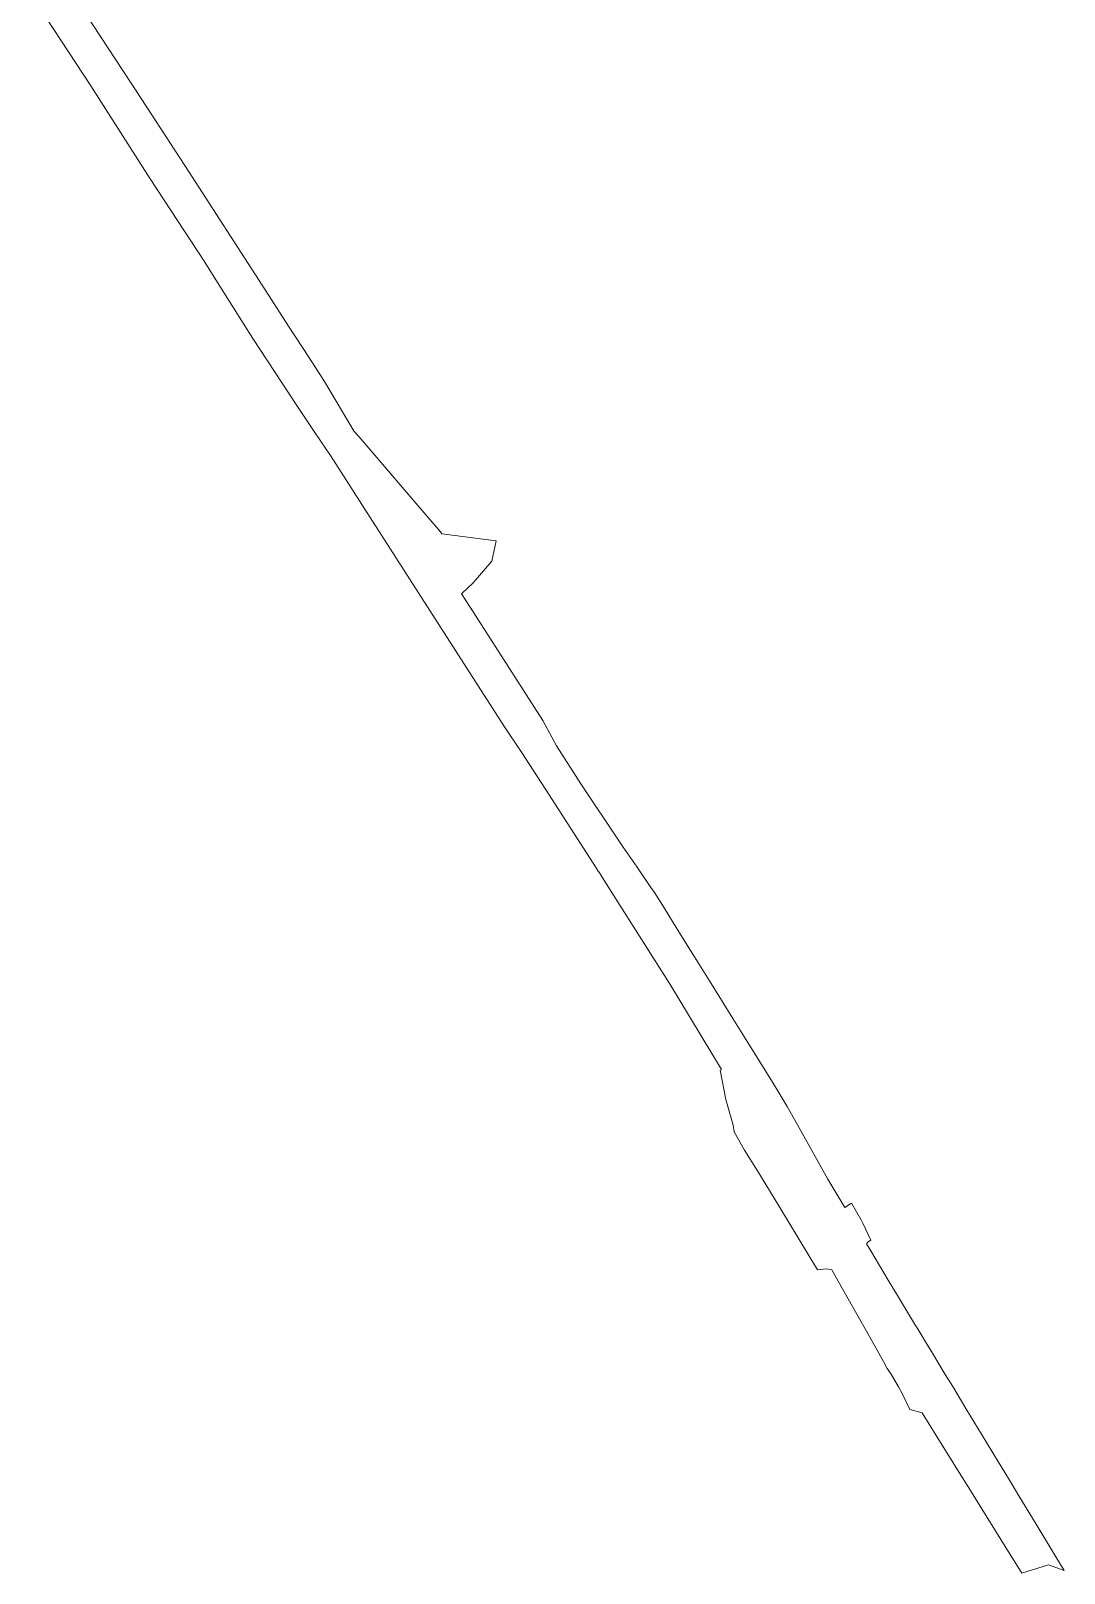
# Model space of a CAD drawing. Header units: metres. Extents: x 7513791 to 7515084, y 4691573 to 4693683.
# Drawn here: x 7514376 to 7515084, y 4691573 to 4692628 of the extents above; entities that cross this region are included whole.
import ezdxf

# ---------------------------------------------------------------- set-up
doc = ezdxf.new("R2010")
doc.units = ezdxf.units.M
doc.layers.add('Parc-Baz', color=7, linetype='Continuous', lineweight=0)

msp = doc.modelspace()

# ---------------------------------------------------------------- linework, layer by layer
at = {"layer": 'Parc-Baz'}
msp.add_lwpolyline([(7514397.97, 4692664.08), (7514445.064, 4692592.118), (7514481.877, 4692535.854), (7514537.22, 4692450.13), (7514552.89, 4692425.88), (7514566.66, 4692404.59), (7514577.38, 4692387.99), (7514597.745, 4692353.801), (7514600.992, 4692350.391), (7514611.836, 4692337.702), (7514639.963, 4692304.791), (7514656.749, 4692285.15), (7514657.86, 4692283.85), (7514694.954, 4692278.91), (7514691.951, 4692265.204), (7514679.251, 4692250.299), (7514671.199, 4692242.774), (7514677.11, 4692233.688), (7514699.954, 4692197.999), (7514726.988, 4692156.172), (7514736.188, 4692138.837), (7514752.966, 4692112.813), (7514779.626, 4692072.813), (7514781.855, 4692069.433), (7514791.377, 4692055.691), (7514800.917, 4692041.924), (7514803.314, 4692038.464), (7514809.912, 4692027.863), (7514818.82, 4692013.45), (7514829.52, 4691996.31), (7514835.215, 4691987.186), (7514840.907, 4691978.067), (7514849.196, 4691964.749), (7514856.972, 4691952.256), (7514868.301, 4691934.056), (7514885.202, 4691906.902), (7514894.111, 4691891.983), (7514901.12, 4691879.517), (7514921.967, 4691842.438), (7514933.587, 4691823.007), (7514938.11, 4691825.94), (7514944.99, 4691813.99), (7514945.97, 4691812.27), (7514951.39, 4691800.54), (7514951.39, 4691800.54), (7514949.655, 4691799.389), (7514948.41, 4691798.22), (7514951.36, 4691793.288), (7514963.314, 4691773.299), (7514969.693, 4691762.731), (7514982.07, 4691742.23), (7514982.577, 4691741.388), (7514984.44, 4691738.32), (7514990.18, 4691728.865), (7514992.87, 4691724.43), (7515002.34, 4691708.84), (7515007.41, 4691700.49), (7515017.21, 4691684.34), (7515027.218, 4691667.859), (7515038.871, 4691648.67), (7515048.15, 4691633.39), (7515052.78, 4691625.76), (7515064.501, 4691606.451), (7515078.099, 4691584.043), (7515083.727, 4691574.769), (7515073.088, 4691578.473), (7515054.837, 4691572.844), (7515040.448, 4691595.754), (7515017.268, 4691633.091), (7515013.015, 4691639.958), (7514996.213, 4691667.086), (7514986.595, 4691682.614), (7514978.107, 4691684.85), (7514972.732, 4691695.832), (7514970.282, 4691700.332), (7514965.302, 4691708.972), (7514962.65, 4691712.791), (7514960.152, 4691717.552), (7514948.335, 4691738.371), (7514941.764, 4691749.949), (7514928.928, 4691772.563), (7514924.64, 4691780.325), (7514921.115, 4691781.031), (7514914.915, 4691780.331), (7514888.349, 4691824.132), (7514873.871, 4691848.002), (7514865.01, 4691862.21), (7514857.96, 4691874.78), (7514857.11, 4691879.28), (7514852.14, 4691896.95), (7514848.19, 4691917.007), (7514849.091, 4691917.3), (7514813.942, 4691975.416), (7514775.314, 4692036.675), (7514765.122, 4692052.48), (7514765.115, 4692052.491), (7514763.325, 4692055.263), (7514728.68, 4692109.066), (7514712.328, 4692134.434), (7514700.3, 4692152.545), (7514608.725, 4692295.082), (7514581.496, 4692337.303), (7514578.966, 4692341.142), (7514570.457, 4692353.815), (7514558.496, 4692371.629), (7514528.517, 4692417.488), (7514502.036, 4692459.326), (7514495.529, 4692469.607), (7514458.181, 4692526.526), (7514417.443, 4692590.165), (7514376.465, 4692652.904)], dxfattribs=at)

doc.saveas('drawing.dxf')
